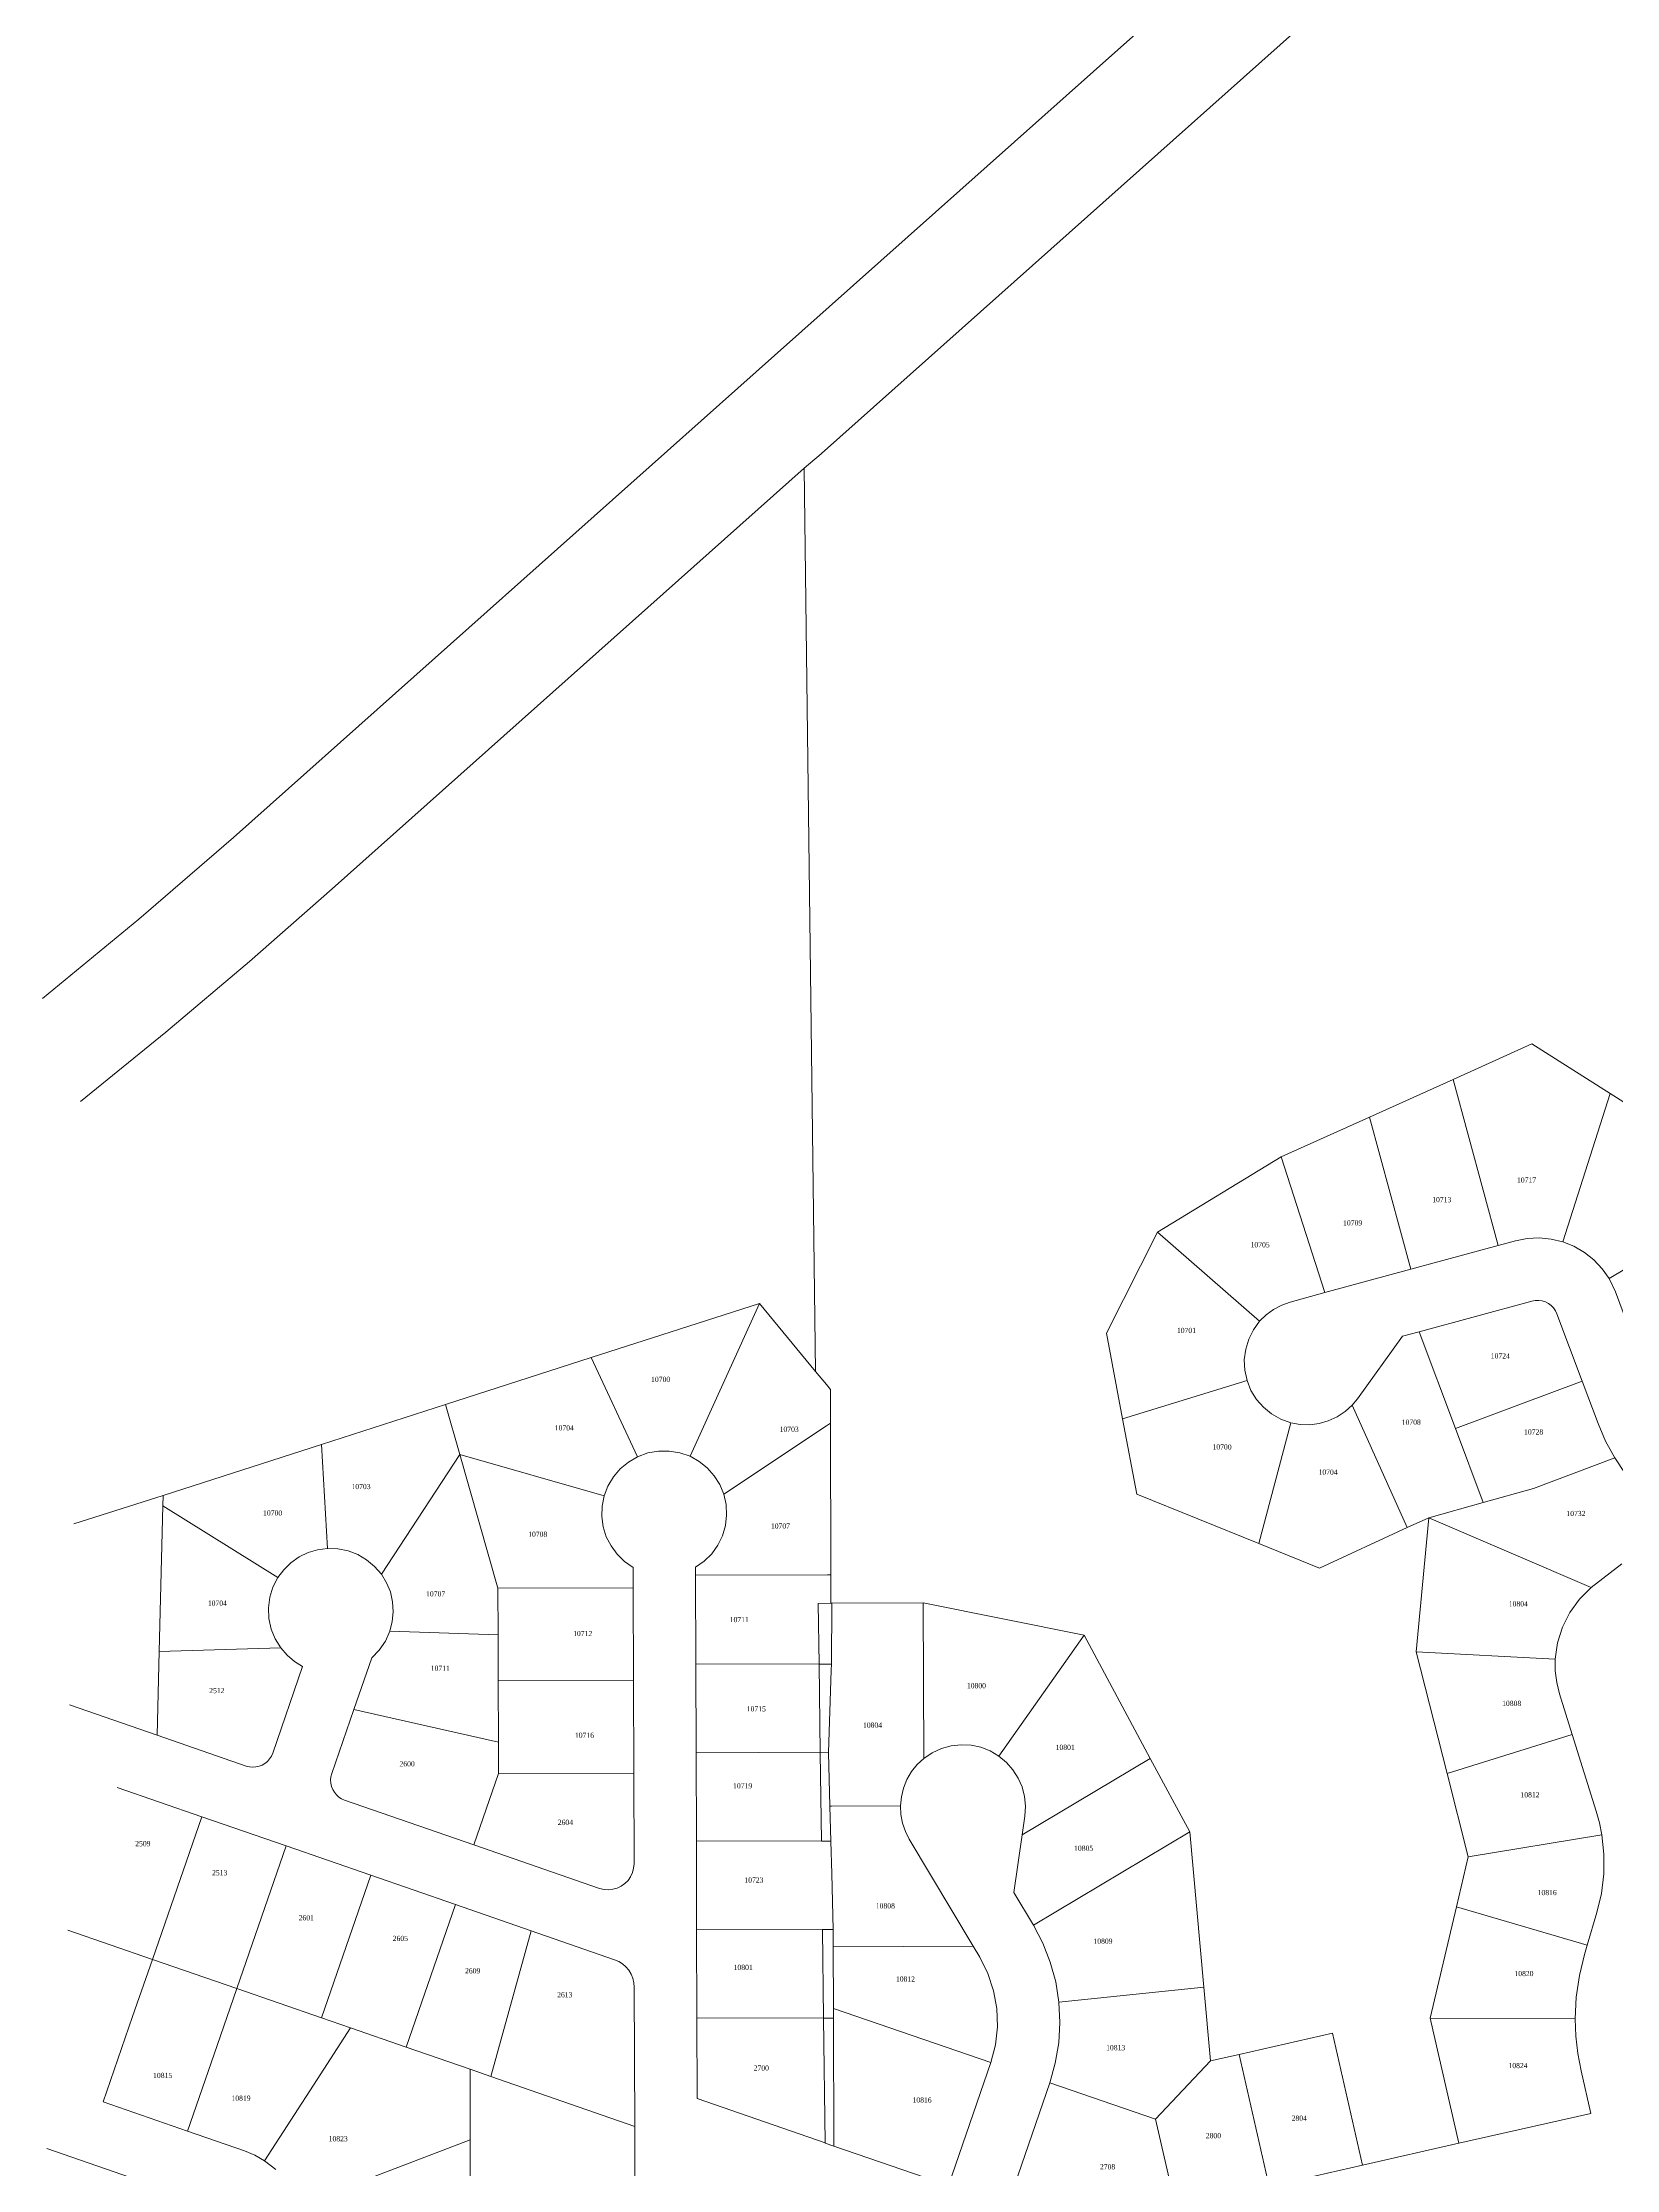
# Model space of a CAD drawing. Header units: feet. Extents: x 2819410 to 2831754, y 974571 to 993150.
# Drawn here: x 2821714 to 2823226, y 987547 to 989590 of the extents above; entities that cross this region are included whole.
import ezdxf
from ezdxf.enums import TextEntityAlignment as Align

# ---------------------------------------------------------------- set-up
doc = ezdxf.new("R2010")
doc.units = ezdxf.units.FT
doc.header["$LTSCALE"] = 0.015
doc.header["$MEASUREMENT"] = 0
doc.layers.add('ADDRESSES', color=7, linetype='Continuous')
doc.layers.add('Dakota County Parcels', color=7, linetype='Continuous', lineweight=5)
doc.styles.add('SIMPLEX', font='times.ttf', dxfattribs={"width": 0.8})

# ---------------------------------------------------------------- blocks, each defined once
blk = doc.blocks.new('ACMAP_ANN_TEMPLATE_AddressEagan')
at = {"layer": 'ADDRESSES', "style": 'SIMPLEX', "width": 0.8}
blk.add_attdef('ADDRESS', text='', height=5, dxfattribs=at).set_placement((0, 0), align=Align.CENTER)

msp = doc.modelspace()

# ---------------------------------------------------------------- linework, layer by layer
at = {"layer": 'Dakota County Parcels', "lineweight": 5}
for p, q in [((2822750.3, 989585.9), (2825099.8, 991680.5)), ((2822903.3, 989588.4), (2825100.2, 991546.9)), ((2822417.4, 989289.9), (2822750.3, 989585.9)), ((2822462.8, 989195.6), (2822903.3, 989588.4)), ((2822417.4, 989289.9), (2821897.6, 988826.9)), ((2821992.4, 988777.5), (2822446, 989181.5)), ((2822446, 989181.5), (2822462.4, 989195.3)), ((2822456.8, 988314.1), (2822446, 989181.5)), ((2822462.4, 989195.3), (2822462.8, 989195.6)), ((2821806.7, 988748.6), (2821897.6, 988826.9)), ((2821913.1, 988707.9), (2821992.4, 988777.5)), ((2821714.2, 988672.2), (2821806.7, 988748.6)), ((2821832.6, 988639.8), (2821913.1, 988707.9)), ((2821750.7, 988573.2), (2821832.6, 988639.8)), ((2823069.5, 988594.6), (2823145.3, 988628.8)), ((2823145.3, 988628.8), (2823220.3, 988581)), ((2822989.2, 988558.4), (2823069.5, 988594.6)), ((2823069.5, 988594.6), (2823112.9, 988435)), ((2823174.9, 988438.5), (2823220.3, 988581)), ((2823220.3, 988581), (2823308.5, 988524.9)), ((2822904.3, 988520.1), (2822989.2, 988558.4)), ((2822989.2, 988558.4), (2823029, 988412.2)), ((2822785.6, 988447.8), (2822904.3, 988520.1)), ((2822904.3, 988520.1), (2822946.4, 988389.7)), ((2823219.3, 988403.2), (2823329.5, 988468.8)), ((2822736.4, 988350.9), (2822785.6, 988447.8)), ((2822785.6, 988447.8), (2822883.6, 988362.2)), ((2823140.8, 988441.7), (2823129.6, 988439.5)), ((2823152.3, 988442.3), (2823140.8, 988441.7)), ((2823163.7, 988441.2), (2823152.3, 988442.3)), ((2823029, 988412.2), (2823112.9, 988435)), ((2823112.9, 988435), (2823129.6, 988439.5)), ((2823174.9, 988438.5), (2823163.7, 988441.2)), ((2823185.6, 988434.2), (2823174.9, 988438.5)), ((2823195.6, 988428.4), (2823185.6, 988434.2)), ((2823204.7, 988421.1), (2823195.6, 988428.4)), ((2823212.7, 988412.7), (2823204.7, 988421.1)), ((2822946.4, 988389.7), (2823029, 988412.2)), ((2823219.3, 988403.2), (2823212.7, 988412.7)), ((2823225.5, 988390.4), (2823219.3, 988403.2)), ((2822913.1, 988380.7), (2822904.8, 988377.7)), ((2822913.1, 988380.7), (2822946.4, 988389.7)), ((2823036.9, 988352.1), (2823145.3, 988381.6)), ((2823148.5, 988382.2), (2823145.3, 988381.6)), ((2823151.8, 988382.2), (2823148.5, 988382.2)), ((2823155.1, 988381.8), (2823151.8, 988382.2)), ((2823158.2, 988380.8), (2823155.1, 988381.8)), ((2823161.1, 988379.3), (2823158.2, 988380.8)), ((2823225.5, 988390.4), (2823248.4, 988329.3)), ((2822241.2, 988327.3), (2822403.1, 988379.3)), ((2822336.3, 988232.5), (2822403.1, 988379.3)), ((2822403.1, 988379.3), (2822456.8, 988314.1)), ((2822883.6, 988362.2), (2822877.7, 988354.1)), ((2822889.9, 988368.4), (2822883.6, 988362.2)), ((2822897, 988373.6), (2822889.9, 988368.4)), ((2822904.8, 988377.7), (2822897, 988373.6)), ((2823163.7, 988377.3), (2823161.1, 988379.3)), ((2823166, 988375), (2823163.7, 988377.3)), ((2823167.9, 988372.3), (2823166, 988375)), ((2823169.3, 988369.3), (2823167.9, 988372.3)), ((2823169.3, 988369.3), (2823193.5, 988304.8)), ((2822736.4, 988350.9), (2822751.9, 988268.6)), ((2822873.1, 988345), (2822870.2, 988335.3)), ((2822877.7, 988354.1), (2822873.1, 988345)), ((2822977.5, 988287.7), (2823020.9, 988347.8)), ((2823020.9, 988347.8), (2823036.9, 988352.1)), ((2823036.9, 988352.1), (2823071.8, 988259.1)), ((2822101.3, 988282.3), (2822241.2, 988327.3)), ((2822241.2, 988327.3), (2822286, 988232.1)), ((2822870.2, 988335.3), (2822868.9, 988325.2)), ((2822868.9, 988325.2), (2822869.3, 988315.1)), ((2822456.8, 988314.1), (2822467.3, 988301.5)), ((2822467.3, 988301.5), (2822471.2, 988296.8)), ((2822751.9, 988268.6), (2822871.5, 988305.2)), ((2822869.3, 988315.1), (2822871.5, 988305.2)), ((2822871.5, 988305.2), (2822875.2, 988295.8)), ((2823071.8, 988259.1), (2823193.5, 988304.8)), ((2823193.5, 988304.8), (2823208.8, 988264)), ((2821982.3, 988244), (2822101.3, 988282.3)), ((2822101.3, 988282.3), (2822115, 988234.2)), ((2822471.3, 988264.4), (2822471.2, 988296.8)), ((2822875.2, 988295.8), (2822880.6, 988287.2)), ((2822880.6, 988287.2), (2822887.2, 988279.6)), ((2822887.2, 988279.6), (2822895.1, 988273.2)), ((2822965.7, 988275.4), (2822972.5, 988281.6)), ((2822972.5, 988281.6), (2822977.5, 988287.7)), ((2822972.5, 988281.6), (2823025.5, 988164)), ((2822368.7, 988196), (2822467.5, 988261.8)), ((2822467.5, 988261.8), (2822471.3, 988264.4)), ((2822471.7, 988118.6), (2822471.3, 988264.4)), ((2822751.9, 988268.6), (2822765.6, 988196.3)), ((2822882.7, 988148.8), (2822913.5, 988264.8)), ((2822895.1, 988273.2), (2822903.9, 988268.2)), ((2822903.9, 988268.2), (2822913.5, 988264.8)), ((2822913.5, 988264.8), (2822922.5, 988263.1)), ((2822922.5, 988263.1), (2822931.7, 988262.8)), ((2822931.7, 988262.8), (2822940.8, 988264)), ((2822940.8, 988264), (2822949.6, 988266.5)), ((2822949.6, 988266.5), (2822958, 988270.3)), ((2822958, 988270.3), (2822965.7, 988275.4)), ((2823071.8, 988259.1), (2823098.4, 988188.2)), ((2823208.8, 988264), (2823216, 988247.2)), ((2821830, 988195), (2821982.3, 988244)), ((2821987.9, 988144), (2821982.3, 988244)), ((2822305.9, 988237.6), (2822295.7, 988235.7)), ((2822316.3, 988237.6), (2822305.9, 988237.6)), ((2822326.6, 988235.9), (2822316.3, 988237.6)), ((2823216, 988247.2), (2823224.8, 988231)), ((2822039.8, 988119.3), (2822115, 988234.2)), ((2822115, 988234.2), (2822151.7, 988105.9)), ((2822115, 988234.2), (2822253.8, 988194.4)), ((2822269.3, 988220.5), (2822262.7, 988212.7)), ((2822277.2, 988227), (2822269.3, 988220.5)), ((2822286, 988232.1), (2822277.2, 988227)), ((2822295.7, 988235.7), (2822286, 988232.1)), ((2822336.3, 988232.5), (2822326.6, 988235.9)), ((2822345.1, 988227.6), (2822336.3, 988232.5)), ((2822352.9, 988221.3), (2822345.1, 988227.6)), ((2822359.5, 988213.8), (2822352.9, 988221.3)), ((2823146.7, 988201.7), (2823224.8, 988231)), ((2823224.8, 988231), (2823234.8, 988216)), ((2822257.5, 988203.9), (2822253.8, 988194.4)), ((2822262.7, 988212.7), (2822257.5, 988203.9)), ((2822364.9, 988205.3), (2822359.5, 988213.8)), ((2822368.7, 988196), (2822364.9, 988205.3)), ((2823098.4, 988188.2), (2823146.7, 988201.7)), ((2821744.3, 988167.5), (2821830, 988195)), ((2821826.3, 988045.1), (2821829.8, 988185)), ((2821829.8, 988185), (2821830, 988195)), ((2821829.8, 988185), (2821940.3, 988116)), ((2822251.9, 988184.6), (2822251.6, 988174.7)), ((2822253.8, 988194.4), (2822251.9, 988184.6)), ((2822370.9, 988186.1), (2822368.7, 988196)), ((2822370.3, 988166), (2822371.5, 988176)), ((2822371.5, 988176), (2822370.9, 988186.1)), ((2822765.6, 988196.3), (2822882.7, 988148.8)), ((2823098.4, 988188.2), (2823046.3, 988173.5)), ((2822251.6, 988174.7), (2822253, 988164.8)), ((2822253, 988164.8), (2822255.9, 988155.3)), ((2822363, 988147.1), (2822367.5, 988156.2)), ((2822367.5, 988156.2), (2822370.3, 988166)), ((2822941, 988125.1), (2823025.5, 988164)), ((2823025.5, 988164), (2823046.3, 988173.5)), ((2823033.9, 988044.7), (2823046.3, 988173.5)), ((2823046.3, 988173.5), (2823202.2, 988106.6)), ((2821960.7, 988135.8), (2821952.9, 988130.3)), ((2821969.3, 988140), (2821960.7, 988135.8)), ((2821978.4, 988142.7), (2821969.3, 988140)), ((2821987.9, 988144), (2821978.4, 988142.7)), ((2821997.9, 988143.7), (2821987.9, 988144)), ((2822007.7, 988141.8), (2821997.9, 988143.7)), ((2822017, 988138.2), (2822007.7, 988141.8)), ((2822025.6, 988133.2), (2822017, 988138.2)), ((2822255.9, 988155.3), (2822260.4, 988146.4)), ((2822260.4, 988146.4), (2822266.3, 988138.4)), ((2822266.3, 988138.4), (2822273.5, 988131.5)), ((2822350, 988131.8), (2822357.2, 988138.9)), ((2822357.2, 988138.9), (2822363, 988147.1)), ((2822882.7, 988148.8), (2822941, 988125.1)), ((2821940.3, 988116), (2821935.6, 988106.9)), ((2821946, 988123.6), (2821940.3, 988116)), ((2821952.9, 988130.3), (2821946, 988123.6)), ((2822033.3, 988126.8), (2822025.6, 988133.2)), ((2822039.8, 988119.3), (2822033.3, 988126.8)), ((2822044.8, 988111.1), (2822039.8, 988119.3)), ((2822273.5, 988131.5), (2822281.7, 988125.8)), ((2822281.7, 988106.2), (2822281.7, 988125.8)), ((2822341.7, 988126), (2822350, 988131.8)), ((2822341.7, 988118.3), (2822341.7, 988126)), ((2822341.7, 988118.3), (2822468.3, 988118.6)), ((2822341.9, 988033.3), (2822341.7, 988118.3)), ((2822468.3, 988118.6), (2822471.7, 988118.6)), ((2822471.7, 988118.6), (2822471.7, 988091.3)), ((2823202.2, 988106.6), (2823231.5, 988129.2)), ((2821932.6, 988097.1), (2821931.2, 988086.9)), ((2821935.6, 988106.9), (2821932.6, 988097.1)), ((2822048.4, 988102.2), (2822044.8, 988111.1)), ((2822050.5, 988092.8), (2822048.4, 988102.2)), ((2822151.7, 988105.9), (2822281.7, 988106.2)), ((2822151.9, 988060.9), (2822151.7, 988105.9)), ((2822282, 988017.2), (2822281.7, 988106.2)), ((2823191, 988095.4), (2823181.7, 988082.6)), ((2823202.2, 988106.6), (2823191, 988095.4)), ((2821931.2, 988086.9), (2821931.6, 988076.7)), ((2821931.6, 988076.7), (2821933.8, 988066.6)), ((2822050.2, 988073.7), (2822051.1, 988083.2)), ((2822051.1, 988083.2), (2822050.5, 988092.8)), ((2822471.7, 988091.3), (2822459.6, 988091.2)), ((2822459.6, 988091.2), (2822460.4, 988032.8)), ((2822472.6, 988091.3), (2822471.7, 988091.3)), ((2822472.6, 988091.3), (2822472.1, 988032.9)), ((2822560.2, 988091.8), (2822472.6, 988091.3)), ((2822560.2, 988091.8), (2822714.9, 988060.6)), ((2822560.2, 988091.8), (2822561.1, 987942.4)), ((2823181.7, 988082.6), (2823174.6, 988068.4)), ((2821933.8, 988066.6), (2821937.6, 988057.1)), ((2821937.6, 988057.1), (2821943, 988048.4)), ((2822037.7, 988046.3), (2822043.6, 988054.9)), ((2822043.6, 988054.9), (2822047.8, 988064.4)), ((2822047.8, 988064.4), (2822050.2, 988073.7)), ((2822047.8, 988064.4), (2822151.9, 988060.9)), ((2822152, 988016.9), (2822151.9, 988060.9)), ((2822714.9, 988060.6), (2822633.1, 987944.5)), ((2822714.9, 988060.6), (2822778.5, 987942.4)), ((2823174.6, 988068.4), (2823169.9, 988053.3)), ((2821824.3, 987964.6), (2821826.3, 988045.1)), ((2821826.3, 988045.1), (2821943, 988048.4)), ((2821943, 988048.4), (2821949.1, 988041.4)), ((2821949.1, 988041.4), (2821956.2, 988035.4)), ((2821956.2, 988035.4), (2821964.1, 988030.5)), ((2822013.3, 987989.2), (2822030.5, 988038.8)), ((2822030.5, 988038.8), (2822037.7, 988046.3)), ((2822341.9, 988033.3), (2822460.4, 988032.8)), ((2822342.2, 987948.3), (2822341.9, 988033.3)), ((2823033.9, 988044.7), (2823167.6, 988037.6)), ((2823033.9, 988044.7), (2823063.7, 987927.8)), ((2823169.9, 988053.3), (2823167.6, 988037.6)), ((2823167.6, 988037.6), (2823167.7, 988026.4)), ((2821935.4, 987947.4), (2821964.1, 988030.5)), ((2822152, 988016.9), (2822282, 988017.2)), ((2822152.2, 987957.9), (2822152, 988016.9)), ((2822282.2, 987928.2), (2822282, 988017.2)), ((2822460.4, 988032.8), (2822471.9, 988032.9)), ((2822460.4, 988032.8), (2822461.4, 987947.8)), ((2822471.9, 988027.2), (2822469.3, 987947.9)), ((2822472.1, 988032.9), (2822471.9, 988027.2)), ((2822471.9, 988032.9), (2822472.1, 988032.9)), ((2823167.7, 988026.4), (2823169.1, 988015.3)), ((2823169.1, 988015.3), (2823171.8, 988004.5)), ((2821740, 987993.8), (2821824.3, 987964.6)), ((2823171.8, 988004.5), (2823184, 987965.3)), ((2821992.1, 987927.7), (2822013.3, 987989.2)), ((2822013.3, 987989.2), (2822152.2, 987957.9)), ((2821824.3, 987964.6), (2821909.9, 987935)), ((2822152.2, 987927.9), (2822152.2, 987957.9)), ((2822577.9, 987951.8), (2822569.1, 987947.8)), ((2822587.2, 987954.4), (2822577.9, 987951.8)), ((2822596.7, 987955.5), (2822587.2, 987954.4)), ((2822606.4, 987955), (2822596.7, 987955.5)), ((2822615.8, 987953), (2822606.4, 987955)), ((2822624.8, 987949.5), (2822615.8, 987953)), ((2823063.7, 987927.8), (2823184, 987965.3)), ((2823184, 987965.3), (2823206.9, 987891.8)), ((2821909.9, 987935), (2821913, 987934.2)), ((2821913, 987934.2), (2821916.1, 987933.9)), ((2821916.1, 987933.9), (2821919.2, 987934.1)), ((2821919.2, 987934.1), (2821922.3, 987934.8)), ((2821922.3, 987934.8), (2821925.2, 987935.9)), ((2821925.2, 987935.9), (2821927.9, 987937.5)), ((2821927.9, 987937.5), (2821930.3, 987939.5)), ((2821930.3, 987939.5), (2821932.4, 987941.8)), ((2821932.4, 987941.8), (2821934.1, 987944.5)), ((2821934.1, 987944.5), (2821935.4, 987947.4)), ((2822342.4, 987863.3), (2822342.2, 987948.3)), ((2822342.2, 987948.3), (2822461.4, 987947.8)), ((2822461.4, 987947.8), (2822469.3, 987947.9)), ((2822461.4, 987947.8), (2822462.5, 987862.9)), ((2822469.3, 987947.9), (2822470.8, 987896.3)), ((2822554.7, 987936.4), (2822549.2, 987929.6)), ((2822561.1, 987942.4), (2822554.7, 987936.4)), ((2822569.1, 987947.8), (2822561.1, 987942.4)), ((2822633.1, 987944.5), (2822624.8, 987949.5)), ((2822640.3, 987938.5), (2822633.1, 987944.5)), ((2822646.6, 987931.5), (2822640.3, 987938.5)), ((2822651.6, 987923.5), (2822646.6, 987931.5)), ((2822778.5, 987942.4), (2822655.3, 987868.9)), ((2822778.5, 987942.4), (2822816.4, 987871.9)), ((2821785.9, 987914.4), (2821867.1, 987886.3)), ((2821991.3, 987924.7), (2821991, 987921.6)), ((2821991, 987921.6), (2821991.1, 987918.4)), ((2821991.1, 987918.4), (2821991.8, 987915.4)), ((2821992.1, 987927.7), (2821991.3, 987924.7)), ((2821991.8, 987915.4), (2821993, 987912.5)), ((2821993, 987912.5), (2821994.6, 987909.8)), ((2822128.5, 987859.4), (2822152.2, 987927.9)), ((2822152.2, 987927.9), (2822282.2, 987928.2)), ((2822282.5, 987841), (2822282.2, 987928.2)), ((2822541.4, 987913.9), (2822539.4, 987905.4)), ((2822544.7, 987922), (2822541.4, 987913.9)), ((2822549.2, 987929.6), (2822544.7, 987922)), ((2822655.3, 987914.9), (2822651.6, 987923.5)), ((2822657.6, 987905.8), (2822655.3, 987914.9)), ((2823063.7, 987927.8), (2823084.1, 987847.9)), ((2821994.6, 987909.8), (2821996.5, 987907.3)), ((2821996.5, 987907.3), (2821998.9, 987905.2)), ((2821998.9, 987905.2), (2822001.5, 987903.6)), ((2822001.5, 987903.6), (2822004.4, 987902.3)), ((2822004.4, 987902.3), (2822128.5, 987859.4)), ((2822470.8, 987896.3), (2822471.7, 987862.9)), ((2822472.3, 987896.3), (2822470.8, 987896.3)), ((2822538.6, 987896.7), (2822472.3, 987896.3)), ((2822539.4, 987905.4), (2822538.6, 987896.7)), ((2822538.6, 987896.7), (2822539, 987888.3)), ((2822658.5, 987896.4), (2822657.6, 987905.8)), ((2822657.9, 987887), (2822658.5, 987896.4)), ((2823210.1, 987880.4), (2823206.9, 987891.8)), ((2821819.7, 987749.3), (2821867.1, 987886.3)), ((2821867.1, 987886.3), (2821948.4, 987858.2)), ((2822539, 987888.3), (2822540.6, 987880.1)), ((2822540.6, 987880.1), (2822543.3, 987872.2)), ((2822543.3, 987872.2), (2822547, 987864.8)), ((2822657.9, 987887), (2822655.3, 987868.9)), ((2822666.2, 987782.2), (2822816.4, 987871.9)), ((2822816.4, 987871.9), (2822830, 987722.6)), ((2823212.4, 987868.9), (2823210.1, 987880.4)), ((2821901, 987721.2), (2821948.4, 987858.2)), ((2821948.4, 987858.2), (2822029.7, 987830.1)), ((2822128.5, 987859.4), (2822249.5, 987817.5)), ((2822342.4, 987863.3), (2822462.5, 987862.9)), ((2822342.6, 987778.3), (2822342.4, 987863.3)), ((2822462.5, 987862.9), (2822471.7, 987862.9)), ((2822471.7, 987862.9), (2822472.5, 987831.4)), ((2822608.3, 987762.1), (2822547, 987864.8)), ((2822655.3, 987868.9), (2822647.4, 987813.6)), ((2823084.1, 987847.9), (2823212.4, 987868.9)), ((2823214.4, 987850.2), (2823212.4, 987868.9)), ((2823214.2, 987831.4), (2823214.4, 987850.2)), ((2821982.2, 987693.1), (2822029.7, 987830.1)), ((2822029.7, 987830.1), (2822110.9, 987802)), ((2822276.8, 987825.2), (2822279.2, 987828.7)), ((2822279.2, 987828.7), (2822281, 987832.6)), ((2822281, 987832.6), (2822282.1, 987836.8)), ((2822282.1, 987836.8), (2822282.5, 987841)), ((2822472.5, 987831.4), (2822473.8, 987777.9)), ((2823072.8, 987799.7), (2823084.1, 987847.9)), ((2823212, 987812.7), (2823214.2, 987831.4)), ((2822249.5, 987817.5), (2822253.7, 987816.4)), ((2822253.7, 987816.4), (2822258, 987816.1)), ((2822258, 987816.1), (2822262.2, 987816.6)), ((2822262.2, 987816.6), (2822266.4, 987817.7)), ((2822266.4, 987817.7), (2822270.2, 987819.6)), ((2822270.2, 987819.6), (2822273.7, 987822.1)), ((2822273.7, 987822.1), (2822276.8, 987825.2)), ((2822666.2, 987782.2), (2822647.4, 987813.6)), ((2823207.7, 987794.4), (2823212, 987812.7)), ((2822063.5, 987664.9), (2822110.9, 987802)), ((2822110.9, 987802), (2822183.7, 987776.8)), ((2823047.6, 987692.7), (2823072.8, 987799.7)), ((2823072.8, 987799.7), (2823198.4, 987762.8)), ((2823198.4, 987762.8), (2823207.7, 987794.4)), ((2821738.5, 987777.4), (2821819.7, 987749.3)), ((2822144.8, 987636.8), (2822183.7, 987776.8)), ((2822183.7, 987776.8), (2822263.8, 987749)), ((2822342.6, 987778.3), (2822463.6, 987777.9)), ((2822342.9, 987693.3), (2822342.6, 987778.3)), ((2822463.6, 987777.9), (2822464.6, 987692.9)), ((2822463.6, 987777.9), (2822472.6, 987777.9)), ((2822472.6, 987777.9), (2822473.8, 987777.9)), ((2822473.8, 987777.9), (2822473.9, 987761.3)), ((2822675.3, 987764.8), (2822666.2, 987782.2)), ((2821800.7, 987694.3), (2821819.7, 987749.3)), ((2821819.7, 987749.3), (2821901, 987721.2)), ((2822267.8, 987747.3), (2822263.8, 987749)), ((2822271.5, 987745), (2822267.8, 987747.3)), ((2822608.3, 987762.1), (2822473.9, 987761.3)), ((2822473.9, 987761.3), (2822474.1, 987702.1)), ((2822614.7, 987751.4), (2822608.3, 987762.1)), ((2822622.5, 987735.8), (2822614.7, 987751.4)), ((2822682.5, 987746.5), (2822675.3, 987764.8)), ((2823195.9, 987754.1), (2823190.9, 987733.8)), ((2823195.9, 987754.1), (2823198.4, 987762.8)), ((2822274.8, 987742.1), (2822271.5, 987745)), ((2822277.5, 987738.8), (2822274.8, 987742.1)), ((2822279.8, 987735.1), (2822277.5, 987738.8)), ((2822281.4, 987731.1), (2822279.8, 987735.1)), ((2822282.4, 987726.8), (2822281.4, 987731.1)), ((2822282.8, 987722.5), (2822282.4, 987726.8)), ((2822628, 987719.2), (2822622.5, 987735.8)), ((2822687.7, 987727.6), (2822682.5, 987746.5)), ((2822690.8, 987708.2), (2822687.7, 987727.6)), ((2823190.9, 987733.8), (2823187.9, 987713.1)), ((2821882.1, 987666.5), (2821901, 987721.2)), ((2821901, 987721.2), (2821982.2, 987693.1)), ((2822283.2, 987588.9), (2822282.8, 987722.5)), ((2822631.1, 987702), (2822628, 987719.2)), ((2822830, 987722.6), (2822690.8, 987708.2)), ((2822691.8, 987688.6), (2822690.8, 987708.2)), ((2822830, 987722.6), (2822836.5, 987651.7)), ((2823187.9, 987713.1), (2823186.9, 987692.2)), ((2821772.3, 987612.3), (2821800.7, 987694.3)), ((2821982.2, 987693.1), (2822010.2, 987683.4)), ((2822342.9, 987693.3), (2822464.6, 987692.9)), ((2822343.1, 987615.8), (2822342.9, 987693.3)), ((2822464.6, 987692.9), (2822466.1, 987573.2)), ((2822464.6, 987692.9), (2822472.9, 987692.9)), ((2822472.9, 987692.9), (2822474.1, 987692.9)), ((2822474.1, 987692.9), (2822474.1, 987702.1)), ((2822625.2, 987650.2), (2822474.1, 987702.1)), ((2822474.1, 987692.9), (2822474.5, 987569.8)), ((2822631.7, 987684.5), (2822631.1, 987702)), ((2822690.6, 987669), (2822691.8, 987688.6)), ((2823047.6, 987692.7), (2823186.9, 987692.2)), ((2823047.6, 987692.7), (2823074.9, 987572.6)), ((2823186.9, 987692.2), (2823187.5, 987675.5)), ((2821853.6, 987584.2), (2821882.1, 987666.5)), ((2821978, 987633.8), (2822010.2, 987683.4)), ((2822010.2, 987683.4), (2822063.5, 987664.9)), ((2822625.2, 987650.2), (2822629.7, 987667.1)), ((2822629.7, 987667.1), (2822631.7, 987684.5)), ((2822687.3, 987649.6), (2822690.6, 987669)), ((2822863.9, 987657.9), (2822953.6, 987678.3)), ((2822953.6, 987678.3), (2822982.4, 987551.5)), ((2823187.5, 987675.5), (2823189.3, 987658.8)), ((2822063.5, 987664.9), (2822125, 987643.7)), ((2822625.2, 987650.2), (2822584.7, 987532)), ((2822682, 987630.8), (2822687.3, 987649.6)), ((2822783.6, 987595.9), (2822836.5, 987651.7)), ((2822836.5, 987651.7), (2822863.9, 987657.9)), ((2822863.9, 987657.9), (2822892.7, 987531.2)), ((2823189.3, 987658.8), (2823192.4, 987642.3)), ((2821927.4, 987555.9), (2821978, 987633.8)), ((2822125, 987643.7), (2822144.8, 987636.8)), ((2822125.2, 987583.7), (2822125, 987643.7)), ((2822144.8, 987636.8), (2822283.2, 987588.9)), ((2822682, 987630.8), (2822641.4, 987512.5)), ((2822682, 987630.8), (2822783.6, 987595.9)), ((2823201.7, 987601.4), (2823192.4, 987642.3)), ((2821772.3, 987612.3), (2821853.6, 987584.2)), ((2822343.1, 987615.8), (2822466.1, 987573.2)), ((2821853.6, 987584.2), (2821908.2, 987565.3)), ((2822125.2, 987575.8), (2822125.2, 987583.7)), ((2822283.3, 987529.8), (2822283.2, 987588.9)), ((2822783.6, 987595.9), (2822803, 987510.8)), ((2823074.9, 987572.6), (2823201.7, 987601.4)), ((2821718.3, 987567.5), (2821798.7, 987539.7)), ((2821918.1, 987561.1), (2821908.2, 987565.3)), ((2821961.7, 987513.4), (2822125.2, 987575.8)), ((2822125.5, 987484.8), (2822125.2, 987575.8)), ((2822466.1, 987573.2), (2822466.1, 987572.7)), ((2822474.5, 987569.8), (2822466.1, 987572.7)), ((2822584.7, 987532), (2822474.5, 987569.8)), ((2822982.4, 987551.5), (2823074.9, 987572.6)), ((2823074.9, 987572.6), (2823074.9, 987572.6)), ((2821927.4, 987555.9), (2821918.1, 987561.1)), ((2821938.4, 987547.4), (2821927.4, 987555.9)), ((2822892.7, 987531.2), (2822982.4, 987551.5))]:
    msp.add_line(p, q, dxfattribs=at)

# ---------------------------------------------------------------- block references
at = {"layer": 'ADDRESSES', "lineweight": 5}
for p, values in [((2823140.1, 988495.4), {'ADDRESS': '10717'}), ((2823058.6, 988476.6), {'ADDRESS': '10713'}), ((2822973, 988454.2), {'ADDRESS': '10709'}), ((2822884.1, 988433.2), {'ADDRESS': '10705'}), ((2822813.3, 988350.9), {'ADDRESS': '10701'}), ((2823114.9, 988326.4), {'ADDRESS': '10724'}), ((2822308.1, 988303.9), {'ADDRESS': '10700'}), ((2822215.5, 988257.3), {'ADDRESS': '10704'}), ((2822431.6, 988256), {'ADDRESS': '10703'}), ((2823029.3, 988262.8), {'ADDRESS': '10708'}), ((2823146.9, 988253.4), {'ADDRESS': '10728'}), ((2822847.5, 988239), {'ADDRESS': '10700'}), ((2822949.4, 988214.8), {'ADDRESS': '10704'}), ((2822020.2, 988201), {'ADDRESS': '10703'}), ((2821935.3, 988175.6), {'ADDRESS': '10700'}), ((2823187.5, 988175.1), {'ADDRESS': '10732'}), ((2822190, 988155.2), {'ADDRESS': '10708'}), ((2822423.2, 988163.1), {'ADDRESS': '10707'}), ((2822091.9, 988097.9), {'ADDRESS': '10707'}), ((2821882.2, 988089), {'ADDRESS': '10704'}), ((2822383.6, 988073.2), {'ADDRESS': '10711'}), ((2823132.2, 988088.3), {'ADDRESS': '10804'}), ((2822233.2, 988059.8), {'ADDRESS': '10712'}), ((2822096.4, 988026.5), {'ADDRESS': '10711'}), ((2822611.5, 988009.7), {'ADDRESS': '10800'}), ((2821881.7, 988005), {'ADDRESS': '2512'}), ((2822400, 987987.4), {'ADDRESS': '10715'}), ((2823125.8, 987992.7), {'ADDRESS': '10808'}), ((2822511.7, 987971.8), {'ADDRESS': '10804'}), ((2822234.9, 987962.1), {'ADDRESS': '10716'}), ((2822696.8, 987950.5), {'ADDRESS': '10801'}), ((2822064.5, 987934.6), {'ADDRESS': '2600'}), ((2822386.9, 987913.5), {'ADDRESS': '10719'}), ((2823143.4, 987904.9), {'ADDRESS': '10812'}), ((2822216.6, 987878.4), {'ADDRESS': '2604'}), ((2821810.6, 987858), {'ADDRESS': '2509'}), ((2822714.5, 987853.6), {'ADDRESS': '10805'}), ((2821884.4, 987830), {'ADDRESS': '2513'}), ((2822397.7, 987823), {'ADDRESS': '10723'}), ((2823159.9, 987811), {'ADDRESS': '10816'}), ((2821967.6, 987786.8), {'ADDRESS': '2601'}), ((2822524, 987798.2), {'ADDRESS': '10808'}), ((2822058, 987766.9), {'ADDRESS': '2605'}), ((2822733.1, 987764.3), {'ADDRESS': '10809'}), ((2822127.5, 987735.8), {'ADDRESS': '2609'}), ((2822387.4, 987739.1), {'ADDRESS': '10801'}), ((2822543.3, 987727.9), {'ADDRESS': '10812'}), ((2823137.6, 987733.2), {'ADDRESS': '10820'}), ((2822216, 987712.8), {'ADDRESS': '2613'}), ((2822745.3, 987662), {'ADDRESS': '10813'}), ((2822404.8, 987642.4), {'ADDRESS': '2700'}), ((2823131.9, 987644.8), {'ADDRESS': '10824'}), ((2821829.6, 987635.3), {'ADDRESS': '10815'}), ((2821904.9, 987613.5), {'ADDRESS': '10819'}), ((2822559.3, 987611.7), {'ADDRESS': '10816'}), ((2822921.7, 987594.3), {'ADDRESS': '2804'}), ((2821998.3, 987574.5), {'ADDRESS': '10823'}), ((2822839.2, 987577.5), {'ADDRESS': '2800'}), ((2822737.5, 987547.6), {'ADDRESS': '2708'})]:
    msp.add_blockref('ACMAP_ANN_TEMPLATE_AddressEagan', p, dxfattribs=at).add_auto_attribs(values)

doc.saveas('drawing.dxf')
